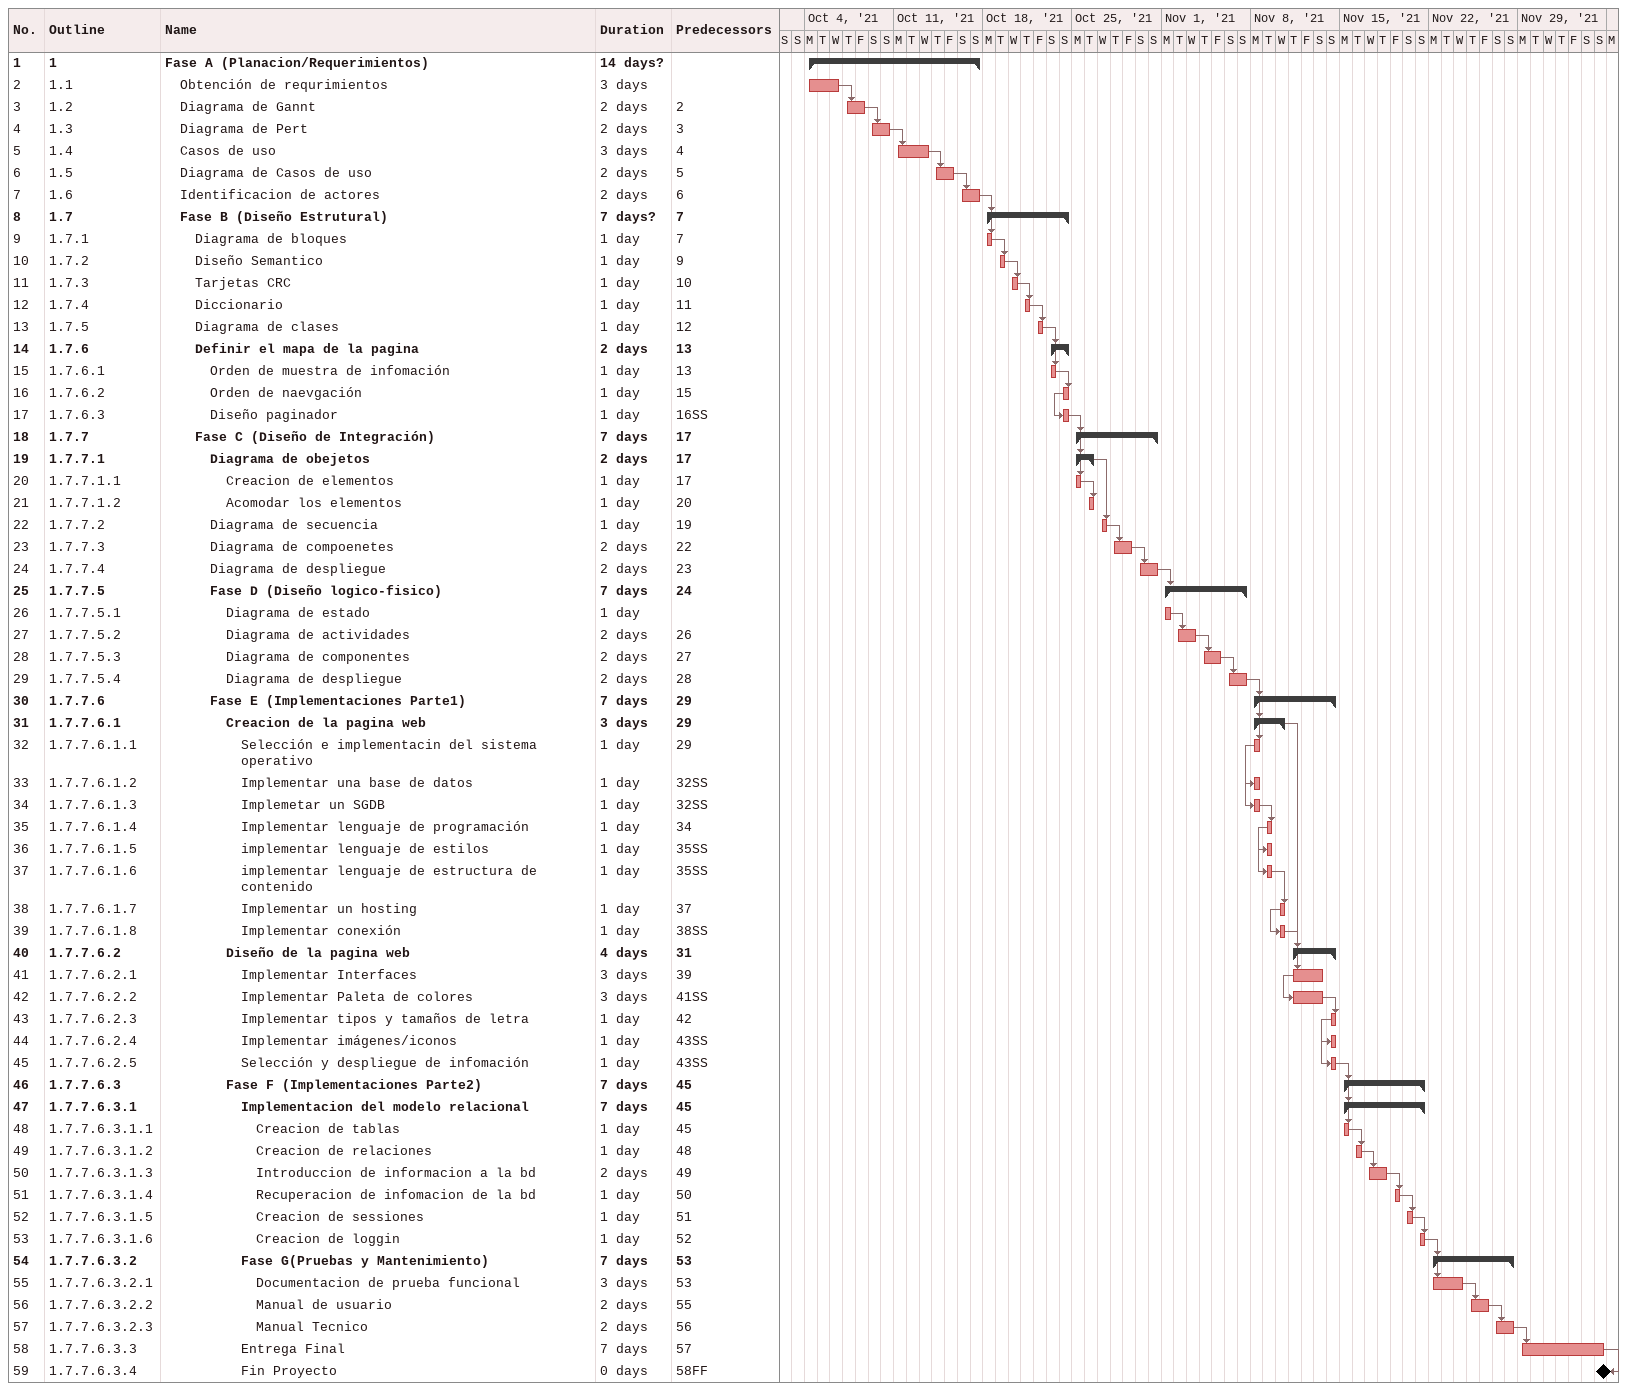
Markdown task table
| ID | WBS | Task | Duration | Start | Finish | Predecessors |
|---|---|---|---|---|---|---|
| 1 | 1 | **Fase A (Planacion/Requerimientos)** | 14d? | 2021-10-04 | 2021-10-17 |  |
| 2 | 1.1 | Obtención de requrimientos | 3d | 2021-10-04 | 2021-10-06 |  |
| 3 | 1.2 | Diagrama de Gannt | 2d | 2021-10-07 | 2021-10-08 | 2 |
| 4 | 1.3 | Diagrama de Pert | 2d | 2021-10-09 | 2021-10-10 | 3 |
| 5 | 1.4 | Casos de uso | 3d | 2021-10-11 | 2021-10-13 | 4 |
| 6 | 1.5 | Diagrama de Casos de uso | 2d | 2021-10-14 | 2021-10-15 | 5 |
| 7 | 1.6 | Identificacion de actores | 2d | 2021-10-16 | 2021-10-17 | 6 |
| 8 | 1.7 | **Fase B (Diseño Estrutural)** | 7d? | 2021-10-18 | 2021-10-24 | 7 |
| 9 | 1.7.1 | Diagrama de bloques | 1d | 2021-10-18 | 2021-10-18 | 7 |
| 10 | 1.7.2 | Diseño Semantico | 1d | 2021-10-19 | 2021-10-19 | 9 |
| 11 | 1.7.3 | Tarjetas CRC | 1d | 2021-10-20 | 2021-10-20 | 10 |
| 12 | 1.7.4 | Diccionario | 1d | 2021-10-21 | 2021-10-21 | 11 |
| 13 | 1.7.5 | Diagrama de clases | 1d | 2021-10-22 | 2021-10-22 | 12 |
| 14 | 1.7.6 | **Definir el mapa de la pagina** | 2d | 2021-10-23 | 2021-10-24 | 13 |
| 15 | 1.7.6.1 | Orden de muestra de infomación | 1d | 2021-10-23 | 2021-10-23 | 13 |
| 16 | 1.7.6.2 | Orden de naevgación | 1d | 2021-10-24 | 2021-10-24 | 15 |
| 17 | 1.7.6.3 | Diseño paginador | 1d | 2021-10-24 | 2021-10-24 | 16SS |
| 18 | 1.7.7 | **Fase C (Diseño de Integración)** | 7d | 2021-10-25 | 2021-10-31 | 17 |
| 19 | 1.7.7.1 | **Diagrama de obejetos** | 2d | 2021-10-25 | 2021-10-26 | 17 |
| 20 | 1.7.7.1.1 | Creacion de elementos | 1d | 2021-10-25 | 2021-10-25 | 17 |
| 21 | 1.7.7.1.2 | Acomodar los elementos | 1d | 2021-10-26 | 2021-10-26 | 20 |
| 22 | 1.7.7.2 | Diagrama de secuencia | 1d | 2021-10-27 | 2021-10-27 | 19 |
| 23 | 1.7.7.3 | Diagrama de compoenetes | 2d | 2021-10-28 | 2021-10-29 | 22 |
| 24 | 1.7.7.4 | Diagrama de despliegue | 2d | 2021-10-30 | 2021-10-31 | 23 |
| 25 | 1.7.7.5 | **Fase D (Diseño logico-fisico)** | 7d | 2021-11-01 | 2021-11-07 | 24 |
| 26 | 1.7.7.5.1 | Diagrama de estado | 1d | 2021-11-01 | 2021-11-01 |  |
| 27 | 1.7.7.5.2 | Diagrama de actividades | 2d | 2021-11-02 | 2021-11-03 | 26 |
| 28 | 1.7.7.5.3 | Diagrama de componentes | 2d | 2021-11-04 | 2021-11-05 | 27 |
| 29 | 1.7.7.5.4 | Diagrama de despliegue | 2d | 2021-11-06 | 2021-11-07 | 28 |
| 30 | 1.7.7.6 | **Fase E (Implementaciones Parte1)** | 7d | 2021-11-08 | 2021-11-14 | 29 |
| 31 | 1.7.7.6.1 | **Creacion de la pagina web** | 3d | 2021-11-08 | 2021-11-10 | 29 |
| 32 | 1.7.7.6.1.1 | Selección e implementacin del sistema operativo | 1d | 2021-11-08 | 2021-11-08 | 29 |
| 33 | 1.7.7.6.1.2 | Implementar una base de datos | 1d | 2021-11-08 | 2021-11-08 | 32SS |
| 34 | 1.7.7.6.1.3 | Implemetar un SGDB | 1d | 2021-11-08 | 2021-11-08 | 32SS |
| 35 | 1.7.7.6.1.4 | Implementar lenguaje de programación | 1d | 2021-11-09 | 2021-11-09 | 34 |
| 36 | 1.7.7.6.1.5 | implementar lenguaje de estilos | 1d | 2021-11-09 | 2021-11-09 | 35SS |
| 37 | 1.7.7.6.1.6 | implementar lenguaje de estructura de contenido | 1d | 2021-11-09 | 2021-11-09 | 35SS |
| 38 | 1.7.7.6.1.7 | Implementar un hosting | 1d | 2021-11-10 | 2021-11-10 | 37 |
| 39 | 1.7.7.6.1.8 | Implementar conexión | 1d | 2021-11-10 | 2021-11-10 | 38SS |
| 40 | 1.7.7.6.2 | **Diseño de la pagina web** | 4d | 2021-11-11 | 2021-11-14 | 31 |
| 41 | 1.7.7.6.2.1 | Implementar Interfaces | 3d | 2021-11-11 | 2021-11-13 | 39 |
| 42 | 1.7.7.6.2.2 | Implementar Paleta de colores | 3d | 2021-11-11 | 2021-11-13 | 41SS |
| 43 | 1.7.7.6.2.3 | Implementar tipos y tamaños de letra | 1d | 2021-11-14 | 2021-11-14 | 42 |
| 44 | 1.7.7.6.2.4 | Implementar imágenes/iconos | 1d | 2021-11-14 | 2021-11-14 | 43SS |
| 45 | 1.7.7.6.2.5 | Selección y despliegue de infomación | 1d | 2021-11-14 | 2021-11-14 | 43SS |
| 46 | 1.7.7.6.3 | **Fase F (Implementaciones Parte2)** | 7d | 2021-11-15 | 2021-11-21 | 45 |
| 47 | 1.7.7.6.3.1 | **Implementacion del modelo relacional** | 7d | 2021-11-15 | 2021-11-21 | 45 |
| 48 | 1.7.7.6.3.1.1 | Creacion de tablas | 1d | 2021-11-15 | 2021-11-15 | 45 |
| 49 | 1.7.7.6.3.1.2 | Creacion de relaciones | 1d | 2021-11-16 | 2021-11-16 | 48 |
| 50 | 1.7.7.6.3.1.3 | Introduccion de informacion a la bd | 2d | 2021-11-17 | 2021-11-18 | 49 |
| 51 | 1.7.7.6.3.1.4 | Recuperacion de infomacion de la bd | 1d | 2021-11-19 | 2021-11-19 | 50 |
| 52 | 1.7.7.6.3.1.5 | Creacion de sessiones | 1d | 2021-11-20 | 2021-11-20 | 51 |
| 53 | 1.7.7.6.3.1.6 | Creacion de loggin | 1d | 2021-11-21 | 2021-11-21 | 52 |
| 54 | 1.7.7.6.3.2 | **Fase G(Pruebas y Mantenimiento)** | 7d | 2021-11-22 | 2021-11-28 | 53 |
| 55 | 1.7.7.6.3.2.1 | Documentacion de prueba funcional | 3d | 2021-11-22 | 2021-11-24 | 53 |
| 56 | 1.7.7.6.3.2.2 | Manual de usuario | 2d | 2021-11-25 | 2021-11-26 | 55 |
| 57 | 1.7.7.6.3.2.3 | Manual Tecnico | 2d | 2021-11-27 | 2021-11-28 | 56 |
| 58 | 1.7.7.6.3.3 | Entrega Final | 7d | 2021-11-29 | 2021-12-05 | 57 |
| 59 | 1.7.7.6.3.4 | Fin Proyecto | 0d | 2021-12-05 | 2021-12-05 | 58FF |
